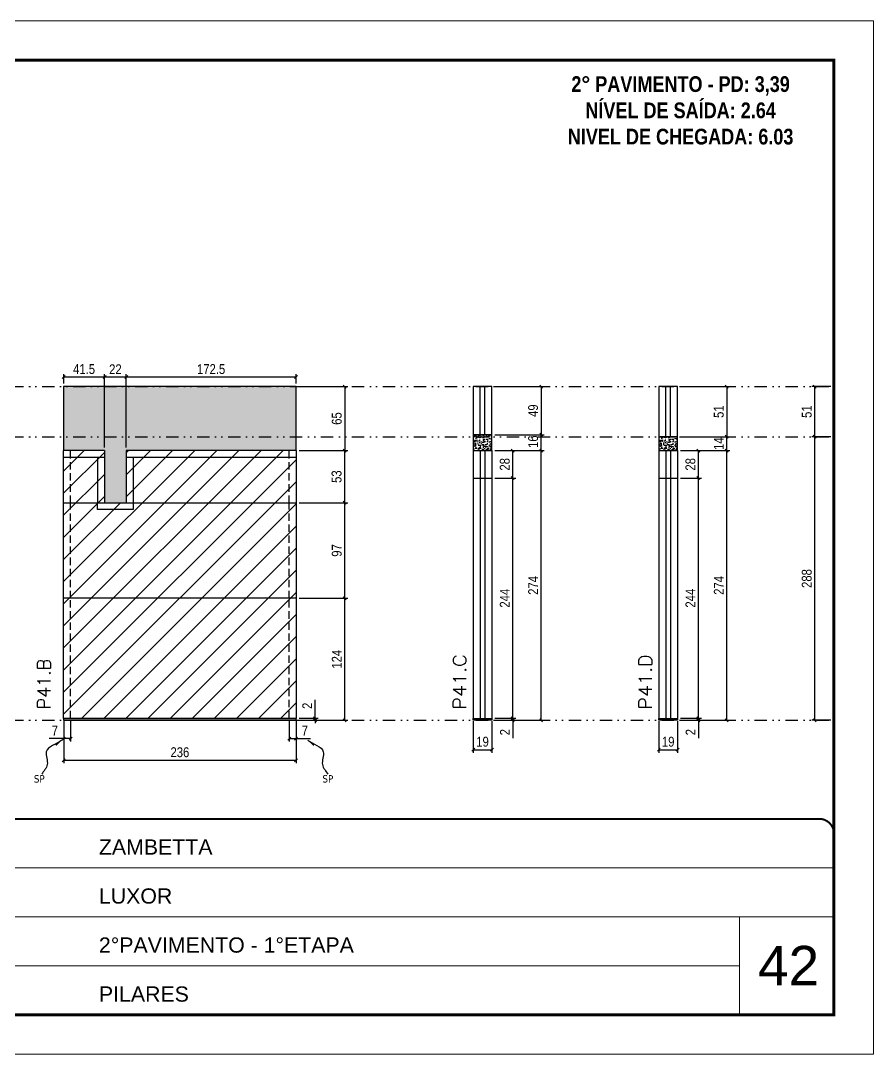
# Model space of a CAD drawing. Extents: x 14400 to 24104, y -21631 to 6985.
# Drawn here: x 16618 to 17483, y -5551 to -4501 of the extents above; entities that cross this region are included whole.
import ezdxf

# ---------------------------------------------------------------- set-up
doc = ezdxf.new("R2010")
doc.units = 0
for name, pattern in [('CONTINUO', [0]), ('DASHED', [0.75, 0.5, -0.25]), ('DIVIDE2', [0.625, 0.25, -0.125, 0, -0.125, 0, -0.125]), ('HIDDEN', [0.375, 0.25, -0.125])]:
    doc.linetypes.add(name, pattern=pattern)
for name, color, linetype, lineweight in [('CARIMBO', 255, 'Continuous', 9), ('Folhas', 255, 'Continuous', 9), ('Hachura', 251, 'Continuous', 9), ('SARRAFO DE PRESSAO', 251, 'DASHED', 9), ('Texto Seção', 7, 'Continuous', 15)]:
    doc.layers.add(name, color=color, linetype=linetype, lineweight=lineweight)
for name, color, linetype in [('COTA', 241, 'Continuous'), ('NOMENCLATURA', 7, 'Continuous'), ('Nível', 160, 'Continuous'), ('Painéis', 200, 'Continuous'), ('SARR_2.2x7', 40, 'Continuous'), ('texto', 7, 'Continuous')]:
    doc.layers.add(name, color=color, linetype=linetype)
doc.styles.add('ARIAL', font='arial.ttf')
doc.styles.add('COTA TECNICA', font='techl___.ttf', dxfattribs={"height": 10})
doc.styles.add('COTA TECNICA-50', font='techl___.ttf', dxfattribs={"height": 10})
doc.styles.add('REGUA-120', font='ROMANS.shx', dxfattribs={"height": 15})
doc.styles.add('ROMANC', font='techb___.ttf', dxfattribs={"height": 2.5})
doc.styles.get("Standard").update_dxf_attribs({"font": 'arial.ttf'})
doc.dimstyles.new('COTA PAINEL-50', dxfattribs={"dimtxt": 10, "dimasz": 3, "dimexe": 3, "dimexo": 3, "dimgap": 3, "dimtad": 1, "dimdec": 1, "dimzin": 12, "dimdsep": 46, "dimtxsty": 'COTA TECNICA-50', "dimblk1": 'OBLIQUE', "dimblk2": 'OBLIQUE', "dimsah": 1, "dimcen": 0.9, "dimclrd": 4, "dimclre": 4, "dimclrt": 240, "dimadec": 1, "dimazin": 3, "dimtfac": 1, "dimtdec": 1, "dimtmove": 0, "dimatfit": 3, "dimfxl": 1, "dimtolj": 1, "dimtzin": 12, "dimarcsym": 0})
doc.dimstyles.new('PAINEL', dxfattribs={"dimtxt": 10, "dimasz": 3, "dimexe": 3, "dimexo": 3, "dimgap": 3, "dimtad": 1, "dimdec": 1, "dimzin": 12, "dimdsep": 46, "dimtxsty": 'COTA TECNICA', "dimblk1": 'OBLIQUE', "dimblk2": 'OBLIQUE', "dimsah": 1, "dimcen": 0.9, "dimclrd": 4, "dimclre": 4, "dimclrt": 240, "dimadec": 1, "dimazin": 3, "dimtfac": 1, "dimtdec": 1, "dimtmove": 0, "dimatfit": 3, "dimfxl": 1, "dimtolj": 1, "dimtzin": 12, "dimarcsym": 0})
doc.dimstyles.get("Standard").update_dxf_attribs({"dimtxt": 0.18, "dimasz": 0.18, "dimexe": 0.18, "dimexo": 0.0625, "dimgap": 0.09, "dimtad": 0, "dimtih": 1, "dimtoh": 1, "dimdec": 4, "dimzin": 0, "dimdsep": 46, "dimtxsty": 'Standard', "dimcen": 0.09, "dimadec": 0, "dimazin": 0, "dimtfac": 1, "dimtdec": 4, "dimtofl": 0, "dimtmove": 0, "dimatfit": 3, "dimfxl": 1, "dimtolj": 1, "dimtzin": 0, "dimarcsym": 0})

# ---------------------------------------------------------------- blocks, each defined once
blk = doc.blocks.new('9999999999')
at = {"color": 30, "linetype": 'CONTINUO'}
for p, q in [((98564.6, 34379.6), (99584, 34379.6)), ((98564.6, 34329.8), (99488, 34329.8)), ((99584, 34329.8), (99488, 34329.8)), ((99488, 34329.8), (99488, 34230.2)), ((98564.6, 34280), (99488, 34280))]:
    blk.add_line(p, q, dxfattribs=at)
at = {"color": 30, "linetype": 'CONTINUO', "const_width": 2}
blk.add_lwpolyline([(99584, 34230.2), (99584, 34414.4, 0.414214), (99569, 34429.4), (98229, 34429.4, 0.414214), (98214, 34414.4), (98214, 34245.2, 0.414214), (98229, 34230.2), (99584, 34230.2)], format="xyb", dxfattribs=at)
at = {"layer": 'Folhas'}
blk.add_lwpolyline([(98139, 34190.2), (99624, 34190.2), (99624, 35240.2), (98139, 35240.2)], close=True, dxfattribs=at)
at = {"layer": 'Folhas', "color": 30, "const_width": 3}
blk.add_lwpolyline([(98214, 34230.2), (99584, 34230.2), (99584, 35200.2), (98214, 35200.2)], close=True, dxfattribs=at)
at = {"color": 7, "linetype": 'Continuous', "ltscale": 5, "style": 'ARIAL'}
for s, height, p in [('ZAMBETTA', 15.48, (98837.7, 34393.1)), ('LUXOR', 15.48, (98837.7, 34343.3)), ('2°PAVIMENTO - 1°ETAPA', 15.483, (98837.7, 34293.5)), ('PILARES', 15.48, (98837.7, 34243.7))]:
    blk.add_text(s, height=height, dxfattribs=at).set_placement(p)
blk = doc.blocks.new('_Oblique')
at = {"color": 0, "linetype": 'ByBlock', "lineweight": -2}
blk.add_line((-0.5, -0.5), (0.5, 0.5), dxfattribs=at)
blk = doc.blocks.new('*D1634')
at = {"layer": 'COTA', "color": 4, "lineweight": -2, "transparency": 16777216}
for p, q in [((17440.5, -4923.7), (17421, -4923.7)), ((17424, -5211.7), (17424, -4923.7)), ((17440.5, -5211.7), (17421, -5211.7))]:
    blk.add_line(p, q, dxfattribs=at)
at = {"layer": 'Defpoints', "color": 0, "transparency": 16777216}
for p in [(17424, -4923.7), (17443.5, -4923.7), (17443.5, -5211.7)]:
    blk.add_point(p, dxfattribs=at)
at = {"layer": 'COTA', "color": 4, "lineweight": -2, "transparency": 16777216, "xscale": 3, "yscale": 3, "zscale": 3}
for p, rotation in [((17424, -4923.7), 90), ((17424, -5211.7), 270)]:
    blk.add_blockref('_Oblique', p, dxfattribs=dict(at, rotation=rotation))
at = {"layer": 'COTA', "color": 240, "transparency": 16777216, "insert": (17415.9, -5067.7), "char_height": 10, "attachment_point": 5, "rotation": 90, "style": 'COTA TECNICA'}
blk.add_mtext('\\A1;288', dxfattribs=at)
blk = doc.blocks.new('*D1606')
at = {"layer": 'COTA', "color": 4, "lineweight": -2, "transparency": 16777216}
for p, q in [((17265.7, -5212.7), (17265.7, -5244.6)), ((17284.7, -5212.7), (17284.7, -5244.6)), ((17265.7, -5241.6), (17284.7, -5241.6))]:
    blk.add_line(p, q, dxfattribs=at)
at = {"layer": 'Defpoints', "color": 0, "transparency": 16777216}
for p in [(17265.7, -5209.7), (17284.7, -5209.7), (17284.7, -5241.6)]:
    blk.add_point(p, dxfattribs=at)
at = {"layer": 'COTA', "color": 4, "lineweight": -2, "transparency": 16777216, "xscale": 3, "yscale": 3, "zscale": 3, "rotation": 180}
blk.add_blockref('_Oblique', (17265.7, -5241.6), dxfattribs=at)
at = {"layer": 'COTA', "color": 4, "lineweight": -2, "transparency": 16777216, "xscale": 3, "yscale": 3, "zscale": 3}
blk.add_blockref('_Oblique', (17284.7, -5241.6), dxfattribs=at)
at = {"layer": 'COTA', "color": 240, "transparency": 16777216, "insert": (17275.2, -5233.5), "char_height": 10, "attachment_point": 5, "style": 'COTA TECNICA'}
blk.add_mtext('\\A1;19', dxfattribs=at)
blk = doc.blocks.new('*D1607')
at = {"layer": 'COTA', "color": 4, "lineweight": -2, "transparency": 16777216}
for p, q in [((17305.9, -5209.7), (17305.9, -5206.7)), ((17287.7, -5209.7), (17308.9, -5209.7)), ((17287.7, -5211.7), (17308.9, -5211.7)), ((17305.9, -5209.7), (17305.9, -5211.7)), ((17305.9, -5211.7), (17305.9, -5229.9))]:
    blk.add_line(p, q, dxfattribs=at)
at = {"layer": 'Defpoints', "color": 0, "transparency": 16777216}
for p in [(17284.7, -5209.7), (17284.7, -5211.7), (17305.9, -5209.7)]:
    blk.add_point(p, dxfattribs=at)
at = {"layer": 'COTA', "color": 4, "lineweight": -2, "transparency": 16777216, "xscale": 3, "yscale": 3, "zscale": 3}
for p, rotation in [((17305.9, -5209.7), 270), ((17305.9, -5211.7), 90)]:
    blk.add_blockref('_Oblique', p, dxfattribs=dict(at, rotation=rotation))
at = {"layer": 'COTA', "color": 240, "transparency": 16777216, "insert": (17297.9, -5223.8), "char_height": 10, "attachment_point": 5, "rotation": 90, "style": 'COTA TECNICA-50'}
blk.add_mtext('\\A1;2', dxfattribs=at)
blk = doc.blocks.new('*D1608')
at = {"layer": 'COTA', "color": 4, "lineweight": -2, "transparency": 16777216}
for p, q in [((17287.7, -4937.7), (17337.7, -4937.7)), ((17334.7, -5211.7), (17334.7, -4937.7)), ((17287.7, -5211.7), (17337.7, -5211.7))]:
    blk.add_line(p, q, dxfattribs=at)
at = {"layer": 'Defpoints', "color": 0, "transparency": 16777216}
for p in [(17284.7, -4937.7), (17334.7, -4937.7), (17284.7, -5211.7)]:
    blk.add_point(p, dxfattribs=at)
at = {"layer": 'COTA', "color": 4, "lineweight": -2, "transparency": 16777216, "xscale": 3, "yscale": 3, "zscale": 3}
for p, rotation in [((17334.7, -4937.7), 90), ((17334.7, -5211.7), 270)]:
    blk.add_blockref('_Oblique', p, dxfattribs=dict(at, rotation=rotation))
at = {"layer": 'COTA', "color": 240, "transparency": 16777216, "insert": (17326.6, -5074.7), "char_height": 10, "attachment_point": 5, "rotation": 90, "style": 'COTA TECNICA-50'}
blk.add_mtext('\\A1;274', dxfattribs=at)
blk = doc.blocks.new('*D1622')
at = {"layer": 'COTA', "color": 4, "lineweight": -2, "transparency": 16777216}
for p, q in [((17287.7, -4923.7), (17337.7, -4923.7)), ((17334.7, -4937.7), (17334.7, -4923.7)), ((17287.7, -4937.7), (17337.7, -4937.7))]:
    blk.add_line(p, q, dxfattribs=at)
at = {"layer": 'Defpoints', "color": 0, "transparency": 16777216}
for p in [(17284.7, -4923.7), (17334.7, -4923.7), (17284.7, -4937.7)]:
    blk.add_point(p, dxfattribs=at)
at = {"layer": 'COTA', "color": 4, "lineweight": -2, "transparency": 16777216, "xscale": 3, "yscale": 3, "zscale": 3}
for p, rotation in [((17334.7, -4923.7), 90), ((17334.7, -4937.7), 270)]:
    blk.add_blockref('_Oblique', p, dxfattribs=dict(at, rotation=rotation))
at = {"layer": 'COTA', "color": 240, "transparency": 16777216, "insert": (17326.6, -4930.7), "char_height": 10, "attachment_point": 5, "rotation": 90, "style": 'COTA TECNICA'}
blk.add_mtext('\\A1;14', dxfattribs=at)
blk = doc.blocks.new('*D1623')
at = {"layer": 'COTA', "color": 4, "lineweight": -2, "transparency": 16777216}
for p, q in [((17287.7, -4965.7), (17308.9, -4965.7)), ((17305.9, -5209.7), (17305.9, -4965.7)), ((17287.7, -5209.7), (17308.9, -5209.7))]:
    blk.add_line(p, q, dxfattribs=at)
at = {"layer": 'Defpoints', "color": 0, "transparency": 16777216}
for p in [(17284.7, -4965.7), (17305.9, -4965.7), (17284.7, -5209.7)]:
    blk.add_point(p, dxfattribs=at)
at = {"layer": 'COTA', "color": 4, "lineweight": -2, "transparency": 16777216, "xscale": 3, "yscale": 3, "zscale": 3}
for p, rotation in [((17305.9, -4965.7), 90), ((17305.9, -5209.7), 270)]:
    blk.add_blockref('_Oblique', p, dxfattribs=dict(at, rotation=rotation))
at = {"layer": 'COTA', "color": 240, "transparency": 16777216, "insert": (17297.8, -5087.7), "char_height": 10, "attachment_point": 5, "rotation": 90, "style": 'COTA TECNICA'}
blk.add_mtext('\\A1;244', dxfattribs=at)
blk = doc.blocks.new('*D2132')
at = {"layer": 'COTA', "color": 4, "lineweight": -2, "transparency": 16777216}
for p, q in [((17287.7, -4872.7), (17337.7, -4872.7)), ((17334.7, -4872.7), (17334.7, -4923.7)), ((17287.7, -4923.7), (17337.7, -4923.7))]:
    blk.add_line(p, q, dxfattribs=at)
at = {"layer": 'Defpoints', "color": 0, "transparency": 16777216}
for p in [(17284.7, -4872.7), (17284.7, -4923.7), (17334.7, -4923.7)]:
    blk.add_point(p, dxfattribs=at)
at = {"layer": 'COTA', "color": 4, "lineweight": -2, "transparency": 16777216, "xscale": 3, "yscale": 3, "zscale": 3}
for p, rotation in [((17334.7, -4872.7), 90), ((17334.7, -4923.7), 270)]:
    blk.add_blockref('_Oblique', p, dxfattribs=dict(at, rotation=rotation))
at = {"layer": 'COTA', "color": 240, "transparency": 16777216, "insert": (17326.6, -4898.2), "char_height": 10, "attachment_point": 5, "rotation": 90, "style": 'COTA TECNICA'}
blk.add_mtext('\\A1;51', dxfattribs=at)
blk = doc.blocks.new('*D2133')
at = {"layer": 'COTA', "color": 4, "lineweight": -2, "transparency": 16777216}
for p, q in [((17287.7, -4937.7), (17308.9, -4937.7)), ((17305.9, -4965.7), (17305.9, -4937.7)), ((17287.7, -4965.7), (17308.9, -4965.7))]:
    blk.add_line(p, q, dxfattribs=at)
at = {"layer": 'Defpoints', "color": 0, "transparency": 16777216}
for p in [(17284.7, -4937.7), (17305.9, -4937.7), (17284.7, -4965.7)]:
    blk.add_point(p, dxfattribs=at)
at = {"layer": 'COTA', "color": 4, "lineweight": -2, "transparency": 16777216, "xscale": 3, "yscale": 3, "zscale": 3}
for p, rotation in [((17305.9, -4937.7), 90), ((17305.9, -4965.7), 270)]:
    blk.add_blockref('_Oblique', p, dxfattribs=dict(at, rotation=rotation))
at = {"layer": 'COTA', "color": 240, "transparency": 16777216, "insert": (17297.8, -4951.7), "char_height": 10, "attachment_point": 5, "rotation": 90, "style": 'COTA TECNICA'}
blk.add_mtext('\\A1;28', dxfattribs=at)
blk = doc.blocks.new('*D2134')
at = {"layer": 'COTA', "color": 4, "lineweight": -2, "transparency": 16777216}
for p, q in [((17440.5, -4872.7), (17421, -4872.7)), ((17424, -4923.7), (17424, -4872.7)), ((17440.5, -4923.7), (17421, -4923.7))]:
    blk.add_line(p, q, dxfattribs=at)
at = {"layer": 'Defpoints', "color": 0, "transparency": 16777216}
for p in [(17424, -4872.7), (17443.5, -4872.7), (17443.5, -4923.7)]:
    blk.add_point(p, dxfattribs=at)
at = {"layer": 'COTA', "color": 4, "lineweight": -2, "transparency": 16777216, "xscale": 3, "yscale": 3, "zscale": 3}
for p, rotation in [((17424, -4872.7), 90), ((17424, -4923.7), 270)]:
    blk.add_blockref('_Oblique', p, dxfattribs=dict(at, rotation=rotation))
at = {"layer": 'COTA', "color": 240, "transparency": 16777216, "insert": (17415.9, -4898.2), "char_height": 10, "attachment_point": 5, "rotation": 90, "style": 'COTA TECNICA'}
blk.add_mtext('\\A1;51', dxfattribs=at)
blk = doc.blocks.new('*D2215')
at = {"layer": 'COTA', "color": 4, "lineweight": -2, "transparency": 16777216}
for p, q in [((16661.4, -5212.7), (16661.4, -5255.4)), ((16897.4, -5212.7), (16897.4, -5255.4)), ((16897.4, -5252.4), (16661.4, -5252.4))]:
    blk.add_line(p, q, dxfattribs=at)
at = {"layer": 'Defpoints', "color": 0, "transparency": 16777216}
for p in [(16661.4, -5209.7), (16897.4, -5209.7), (16661.4, -5252.4)]:
    blk.add_point(p, dxfattribs=at)
at = {"layer": 'COTA', "color": 4, "lineweight": -2, "transparency": 16777216, "xscale": 3, "yscale": 3, "zscale": 3, "rotation": 180}
blk.add_blockref('_Oblique', (16661.4, -5252.4), dxfattribs=at)
at = {"layer": 'COTA', "color": 4, "lineweight": -2, "transparency": 16777216, "xscale": 3, "yscale": 3, "zscale": 3}
blk.add_blockref('_Oblique', (16897.4, -5252.4), dxfattribs=at)
at = {"layer": 'COTA', "color": 240, "transparency": 16777216, "insert": (16779.4, -5244.2), "char_height": 10, "attachment_point": 5, "style": 'COTA TECNICA'}
blk.add_mtext('\\A1;236', dxfattribs=at)
blk = doc.blocks.new('*D2216')
at = {"layer": 'COTA', "color": 4, "lineweight": -2, "transparency": 16777216}
for p, q in [((16890.4, -5212.7), (16890.4, -5233.3)), ((16897.4, -5214.7), (16897.4, -5233.3)), ((16890.4, -5230.3), (16897.4, -5230.3)), ((16897.4, -5230.3), (16912.1, -5230.3))]:
    blk.add_line(p, q, dxfattribs=at)
at = {"layer": 'Defpoints', "color": 0, "transparency": 16777216}
for p in [(16890.4, -5209.7), (16897.4, -5211.7), (16897.4, -5230.3)]:
    blk.add_point(p, dxfattribs=at)
at = {"layer": 'COTA', "color": 4, "lineweight": -2, "transparency": 16777216, "xscale": 3, "yscale": 3, "zscale": 3, "rotation": 180}
blk.add_blockref('_Oblique', (16890.4, -5230.3), dxfattribs=at)
at = {"layer": 'COTA', "color": 4, "lineweight": -2, "transparency": 16777216, "xscale": 3, "yscale": 3, "zscale": 3}
blk.add_blockref('_Oblique', (16897.4, -5230.3), dxfattribs=at)
at = {"layer": 'COTA', "color": 240, "transparency": 16777216, "insert": (16906.3, -5222.2), "char_height": 10, "attachment_point": 5, "style": 'COTA TECNICA-50'}
blk.add_mtext('\\A1;7', dxfattribs=at)
blk = doc.blocks.new('*D2217')
at = {"layer": 'COTA', "color": 4, "lineweight": -2, "transparency": 16777216}
for p, q in [((16661.4, -5214.7), (16661.4, -5233.3)), ((16668.4, -5212.7), (16668.4, -5233.3)), ((16661.4, -5230.3), (16646.7, -5230.3)), ((16668.4, -5230.3), (16661.4, -5230.3))]:
    blk.add_line(p, q, dxfattribs=at)
at = {"layer": 'Defpoints', "color": 0, "transparency": 16777216}
for p in [(16661.4, -5211.7), (16668.4, -5209.7), (16661.4, -5230.3)]:
    blk.add_point(p, dxfattribs=at)
at = {"layer": 'COTA', "color": 4, "lineweight": -2, "transparency": 16777216, "xscale": 3, "yscale": 3, "zscale": 3, "rotation": 180}
blk.add_blockref('_Oblique', (16661.4, -5230.3), dxfattribs=at)
at = {"layer": 'COTA', "color": 4, "lineweight": -2, "transparency": 16777216, "xscale": 3, "yscale": 3, "zscale": 3}
blk.add_blockref('_Oblique', (16668.4, -5230.3), dxfattribs=at)
at = {"layer": 'COTA', "color": 240, "transparency": 16777216, "insert": (16652.5, -5222.2), "char_height": 10, "attachment_point": 5, "style": 'COTA TECNICA-50'}
blk.add_mtext('\\A1;7', dxfattribs=at)
blk = doc.blocks.new('*D2219')
at = {"layer": 'COTA', "color": 4, "linetype": 'ByBlock', "lineweight": -2, "transparency": 16777216}
for p, q in [((16900.4, -5087.7), (16949.8, -5087.7)), ((16946.8, -5211.7), (16946.8, -5087.7)), ((16900.4, -5211.7), (16949.8, -5211.7))]:
    blk.add_line(p, q, dxfattribs=at)
at = {"layer": 'Defpoints', "color": 0, "linetype": 'ByBlock', "transparency": 16777216}
for p in [(16897.4, -5087.7), (16946.8, -5087.7), (16897.4, -5211.7)]:
    blk.add_point(p, dxfattribs=at)
at = {"layer": 'COTA', "color": 4, "linetype": 'ByBlock', "lineweight": -2, "transparency": 16777216, "xscale": 3, "yscale": 3, "zscale": 3}
for p, rotation in [((16946.8, -5087.7), 90), ((16946.8, -5211.7), 270)]:
    blk.add_blockref('_Oblique', p, dxfattribs=dict(at, rotation=rotation))
at = {"layer": 'COTA', "color": 240, "linetype": 'ByBlock', "transparency": 16777216, "insert": (16938.7, -5149.7), "char_height": 10, "attachment_point": 5, "rotation": 90, "style": 'COTA TECNICA'}
blk.add_mtext('\\A1;124', dxfattribs=at)
blk = doc.blocks.new('*D2218')
at = {"layer": 'COTA', "color": 4, "lineweight": -2, "transparency": 16777216}
for p, q in [((16916.7, -5209.7), (16916.7, -5190.9)), ((16900.4, -5209.7), (16919.7, -5209.7)), ((16900.4, -5211.7), (16919.7, -5211.7)), ((16916.7, -5211.7), (16916.7, -5209.7)), ((16916.7, -5211.7), (16916.7, -5214.7))]:
    blk.add_line(p, q, dxfattribs=at)
at = {"layer": 'Defpoints', "color": 0, "transparency": 16777216}
for p in [(16897.4, -5209.7), (16897.4, -5211.7), (16916.7, -5211.7)]:
    blk.add_point(p, dxfattribs=at)
at = {"layer": 'COTA', "color": 4, "lineweight": -2, "transparency": 16777216, "xscale": 3, "yscale": 3, "zscale": 3}
for p, rotation in [((16916.7, -5209.7), 270), ((16916.7, -5211.7), 90)]:
    blk.add_blockref('_Oblique', p, dxfattribs=dict(at, rotation=rotation))
at = {"layer": 'COTA', "color": 240, "transparency": 16777216, "insert": (16908.7, -5197), "char_height": 10, "attachment_point": 5, "rotation": 90, "style": 'COTA TECNICA-50'}
blk.add_mtext('\\A1;2', dxfattribs=at)
blk = doc.blocks.new('*D2220')
at = {"layer": 'COTA', "color": 4, "linetype": 'ByBlock', "lineweight": -2, "transparency": 16777216}
for p, q in [((16900.4, -5087.7), (16949.8, -5087.7)), ((16946.8, -5211.7), (16946.8, -5087.7)), ((16900.4, -5211.7), (16949.8, -5211.7))]:
    blk.add_line(p, q, dxfattribs=at)
at = {"layer": 'Defpoints', "color": 0, "linetype": 'ByBlock', "transparency": 16777216}
for p in [(16897.4, -5087.7), (16946.8, -5087.7), (16897.4, -5211.7)]:
    blk.add_point(p, dxfattribs=at)
at = {"layer": 'COTA', "color": 4, "linetype": 'ByBlock', "lineweight": -2, "transparency": 16777216, "xscale": 3, "yscale": 3, "zscale": 3}
for p, rotation in [((16946.8, -5087.7), 90), ((16946.8, -5211.7), 270)]:
    blk.add_blockref('_Oblique', p, dxfattribs=dict(at, rotation=rotation))
at = {"layer": 'COTA', "color": 240, "linetype": 'ByBlock', "transparency": 16777216, "insert": (16938.7, -5149.7), "char_height": 10, "attachment_point": 5, "rotation": 90, "style": 'COTA TECNICA'}
blk.add_mtext('\\A1;124', dxfattribs=at)
blk = doc.blocks.new('*D2221')
at = {"layer": 'COTA', "color": 4, "lineweight": -2, "transparency": 16777216}
for p, q in [((16900.4, -4990.7), (16949.8, -4990.7)), ((16946.8, -5087.7), (16946.8, -4990.7)), ((16900.4, -5087.7), (16949.8, -5087.7))]:
    blk.add_line(p, q, dxfattribs=at)
at = {"layer": 'Defpoints', "color": 0, "transparency": 16777216}
for p in [(16897.4, -4990.7), (16946.8, -4990.7), (16897.4, -5087.7)]:
    blk.add_point(p, dxfattribs=at)
at = {"layer": 'COTA', "color": 4, "lineweight": -2, "transparency": 16777216, "xscale": 3, "yscale": 3, "zscale": 3}
for p, rotation in [((16946.8, -4990.7), 90), ((16946.8, -5087.7), 270)]:
    blk.add_blockref('_Oblique', p, dxfattribs=dict(at, rotation=rotation))
at = {"layer": 'COTA', "color": 240, "transparency": 16777216, "insert": (16938.7, -5039.2), "char_height": 10, "attachment_point": 5, "rotation": 90, "style": 'COTA TECNICA'}
blk.add_mtext('\\A1;97', dxfattribs=at)
blk = doc.blocks.new('*D2222')
at = {"layer": 'COTA', "color": 4, "lineweight": -2, "transparency": 16777216}
for p, q in [((16724.9, -4934.7), (16724.9, -4860.1)), ((16897.4, -4869.7), (16897.4, -4860.1)), ((16897.4, -4863.1), (16724.9, -4863.1))]:
    blk.add_line(p, q, dxfattribs=at)
at = {"layer": 'Defpoints', "color": 0, "transparency": 16777216}
for p in [(16724.9, -4863.1), (16897.4, -4872.7), (16724.9, -4937.7)]:
    blk.add_point(p, dxfattribs=at)
at = {"layer": 'COTA', "color": 4, "lineweight": -2, "transparency": 16777216, "xscale": 3, "yscale": 3, "zscale": 3, "rotation": 180}
blk.add_blockref('_Oblique', (16724.9, -4863.1), dxfattribs=at)
at = {"layer": 'COTA', "color": 4, "lineweight": -2, "transparency": 16777216, "xscale": 3, "yscale": 3, "zscale": 3}
blk.add_blockref('_Oblique', (16897.4, -4863.1), dxfattribs=at)
at = {"layer": 'COTA', "color": 240, "transparency": 16777216, "insert": (16811.1, -4855), "char_height": 10, "attachment_point": 5, "style": 'COTA TECNICA'}
blk.add_mtext('\\A1;172.5', dxfattribs=at)
blk = doc.blocks.new('*D2223')
at = {"layer": 'COTA', "color": 4, "lineweight": -2, "transparency": 16777216}
for p, q in [((16702.9, -4934.7), (16702.9, -4860.1)), ((16724.9, -4934.7), (16724.9, -4860.1)), ((16724.9, -4863.1), (16702.9, -4863.1))]:
    blk.add_line(p, q, dxfattribs=at)
at = {"layer": 'Defpoints', "color": 0, "transparency": 16777216}
for p in [(16702.9, -4863.1), (16702.9, -4937.7), (16724.9, -4937.7)]:
    blk.add_point(p, dxfattribs=at)
at = {"layer": 'COTA', "color": 4, "lineweight": -2, "transparency": 16777216, "xscale": 3, "yscale": 3, "zscale": 3, "rotation": 180}
blk.add_blockref('_Oblique', (16702.9, -4863.1), dxfattribs=at)
at = {"layer": 'COTA', "color": 4, "lineweight": -2, "transparency": 16777216, "xscale": 3, "yscale": 3, "zscale": 3}
blk.add_blockref('_Oblique', (16724.9, -4863.1), dxfattribs=at)
at = {"layer": 'COTA', "color": 240, "transparency": 16777216, "insert": (16713.9, -4855.1), "char_height": 10, "attachment_point": 5, "style": 'COTA TECNICA'}
blk.add_mtext('\\A1;22', dxfattribs=at)
blk = doc.blocks.new('*D2224')
at = {"layer": 'COTA', "color": 4, "lineweight": -2, "transparency": 16777216}
for p, q in [((16661.4, -4869.7), (16661.4, -4860.1)), ((16702.9, -4934.7), (16702.9, -4860.1)), ((16702.9, -4863.1), (16661.4, -4863.1))]:
    blk.add_line(p, q, dxfattribs=at)
at = {"layer": 'Defpoints', "color": 0, "transparency": 16777216}
for p in [(16661.4, -4863.1), (16661.4, -4872.7), (16702.9, -4937.7)]:
    blk.add_point(p, dxfattribs=at)
at = {"layer": 'COTA', "color": 4, "lineweight": -2, "transparency": 16777216, "xscale": 3, "yscale": 3, "zscale": 3, "rotation": 180}
blk.add_blockref('_Oblique', (16661.4, -4863.1), dxfattribs=at)
at = {"layer": 'COTA', "color": 4, "lineweight": -2, "transparency": 16777216, "xscale": 3, "yscale": 3, "zscale": 3}
blk.add_blockref('_Oblique', (16702.9, -4863.1), dxfattribs=at)
at = {"layer": 'COTA', "color": 240, "transparency": 16777216, "insert": (16682.1, -4855), "char_height": 10, "attachment_point": 5, "style": 'COTA TECNICA'}
blk.add_mtext('\\A1;41.5', dxfattribs=at)
blk = doc.blocks.new('*D2225')
at = {"layer": 'COTA', "color": 4, "lineweight": -2, "transparency": 16777216}
for p, q in [((16900.4, -4937.7), (16949.8, -4937.7)), ((16946.8, -4990.7), (16946.8, -4937.7)), ((16900.4, -4990.7), (16949.8, -4990.7))]:
    blk.add_line(p, q, dxfattribs=at)
at = {"layer": 'Defpoints', "color": 0, "transparency": 16777216}
for p in [(16897.4, -4937.7), (16946.8, -4937.7), (16897.4, -4990.7)]:
    blk.add_point(p, dxfattribs=at)
at = {"layer": 'COTA', "color": 4, "lineweight": -2, "transparency": 16777216, "xscale": 3, "yscale": 3, "zscale": 3}
for p, rotation in [((16946.8, -4937.7), 90), ((16946.8, -4990.7), 270)]:
    blk.add_blockref('_Oblique', p, dxfattribs=dict(at, rotation=rotation))
at = {"layer": 'COTA', "color": 240, "transparency": 16777216, "insert": (16938.5, -4964.2), "char_height": 10, "attachment_point": 5, "rotation": 90, "style": 'COTA TECNICA'}
blk.add_mtext('\\A1;53', dxfattribs=at)
blk = doc.blocks.new('*D2226')
at = {"layer": 'COTA', "color": 4, "lineweight": -2, "transparency": 16777216}
for p, q in [((16900.4, -4872.7), (16949.8, -4872.7)), ((16946.8, -4872.7), (16946.8, -4937.7)), ((16900.4, -4937.7), (16949.8, -4937.7))]:
    blk.add_line(p, q, dxfattribs=at)
at = {"layer": 'Defpoints', "color": 0, "transparency": 16777216}
for p in [(16897.4, -4872.7), (16897.4, -4937.7), (16946.8, -4937.7)]:
    blk.add_point(p, dxfattribs=at)
at = {"layer": 'COTA', "color": 4, "lineweight": -2, "transparency": 16777216, "xscale": 3, "yscale": 3, "zscale": 3}
for p, rotation in [((16946.8, -4872.7), 90), ((16946.8, -4937.7), 270)]:
    blk.add_blockref('_Oblique', p, dxfattribs=dict(at, rotation=rotation))
at = {"layer": 'COTA', "color": 240, "transparency": 16777216, "insert": (16938.7, -4905.2), "char_height": 10, "attachment_point": 5, "rotation": 90, "style": 'COTA TECNICA'}
blk.add_mtext('\\A1;65', dxfattribs=at)
blk = doc.blocks.new('*D2227')
at = {"layer": 'COTA', "color": 4, "lineweight": -2, "transparency": 16777216}
for p, q in [((17077.2, -5212.7), (17077.2, -5244.6)), ((17096.2, -5212.7), (17096.2, -5244.6)), ((17077.2, -5241.6), (17096.2, -5241.6))]:
    blk.add_line(p, q, dxfattribs=at)
at = {"layer": 'Defpoints', "color": 0, "transparency": 16777216}
for p in [(17077.2, -5209.7), (17096.2, -5209.7), (17096.2, -5241.6)]:
    blk.add_point(p, dxfattribs=at)
at = {"layer": 'COTA', "color": 4, "lineweight": -2, "transparency": 16777216, "xscale": 3, "yscale": 3, "zscale": 3, "rotation": 180}
blk.add_blockref('_Oblique', (17077.2, -5241.6), dxfattribs=at)
at = {"layer": 'COTA', "color": 4, "lineweight": -2, "transparency": 16777216, "xscale": 3, "yscale": 3, "zscale": 3}
blk.add_blockref('_Oblique', (17096.2, -5241.6), dxfattribs=at)
at = {"layer": 'COTA', "color": 240, "transparency": 16777216, "insert": (17086.7, -5233.5), "char_height": 10, "attachment_point": 5, "style": 'COTA TECNICA'}
blk.add_mtext('\\A1;19', dxfattribs=at)
blk = doc.blocks.new('*D2228')
at = {"layer": 'COTA', "color": 4, "lineweight": -2, "transparency": 16777216}
for p, q in [((17117.4, -5209.7), (17117.4, -5206.7)), ((17099.2, -5209.7), (17120.4, -5209.7)), ((17099.2, -5211.7), (17120.4, -5211.7)), ((17117.4, -5209.7), (17117.4, -5211.7)), ((17117.4, -5211.7), (17117.4, -5229.9))]:
    blk.add_line(p, q, dxfattribs=at)
at = {"layer": 'Defpoints', "color": 0, "transparency": 16777216}
for p in [(17096.2, -5209.7), (17096.2, -5211.7), (17117.4, -5209.7)]:
    blk.add_point(p, dxfattribs=at)
at = {"layer": 'COTA', "color": 4, "lineweight": -2, "transparency": 16777216, "xscale": 3, "yscale": 3, "zscale": 3}
for p, rotation in [((17117.4, -5209.7), 270), ((17117.4, -5211.7), 90)]:
    blk.add_blockref('_Oblique', p, dxfattribs=dict(at, rotation=rotation))
at = {"layer": 'COTA', "color": 240, "transparency": 16777216, "insert": (17109.4, -5223.8), "char_height": 10, "attachment_point": 5, "rotation": 90, "style": 'COTA TECNICA-50'}
blk.add_mtext('\\A1;2', dxfattribs=at)
blk = doc.blocks.new('*D2229')
at = {"layer": 'COTA', "color": 4, "lineweight": -2, "transparency": 16777216}
for p, q in [((17099.2, -4937.7), (17149.2, -4937.7)), ((17146.2, -5211.7), (17146.2, -4937.7)), ((17099.2, -5211.7), (17149.2, -5211.7))]:
    blk.add_line(p, q, dxfattribs=at)
at = {"layer": 'Defpoints', "color": 0, "transparency": 16777216}
for p in [(17096.2, -4937.7), (17146.2, -4937.7), (17096.2, -5211.7)]:
    blk.add_point(p, dxfattribs=at)
at = {"layer": 'COTA', "color": 4, "lineweight": -2, "transparency": 16777216, "xscale": 3, "yscale": 3, "zscale": 3}
for p, rotation in [((17146.2, -4937.7), 90), ((17146.2, -5211.7), 270)]:
    blk.add_blockref('_Oblique', p, dxfattribs=dict(at, rotation=rotation))
at = {"layer": 'COTA', "color": 240, "transparency": 16777216, "insert": (17138.1, -5074.7), "char_height": 10, "attachment_point": 5, "rotation": 90, "style": 'COTA TECNICA-50'}
blk.add_mtext('\\A1;274', dxfattribs=at)
blk = doc.blocks.new('*D2230')
at = {"layer": 'COTA', "color": 4, "lineweight": -2, "transparency": 16777216}
for p, q in [((17099.2, -4921.7), (17149.2, -4921.7)), ((17146.2, -4937.7), (17146.2, -4921.7)), ((17099.2, -4937.7), (17149.2, -4937.7))]:
    blk.add_line(p, q, dxfattribs=at)
at = {"layer": 'Defpoints', "color": 0, "transparency": 16777216}
for p in [(17096.2, -4921.7), (17146.2, -4921.7), (17096.2, -4937.7)]:
    blk.add_point(p, dxfattribs=at)
at = {"layer": 'COTA', "color": 4, "lineweight": -2, "transparency": 16777216, "xscale": 3, "yscale": 3, "zscale": 3}
for p, rotation in [((17146.2, -4921.7), 90), ((17146.2, -4937.7), 270)]:
    blk.add_blockref('_Oblique', p, dxfattribs=dict(at, rotation=rotation))
at = {"layer": 'COTA', "color": 240, "transparency": 16777216, "insert": (17138.1, -4928.7), "char_height": 10, "attachment_point": 5, "rotation": 90, "style": 'COTA TECNICA'}
blk.add_mtext('\\A1;16', dxfattribs=at)
blk = doc.blocks.new('*D2231')
at = {"layer": 'COTA', "color": 4, "lineweight": -2, "transparency": 16777216}
for p, q in [((17099.2, -4965.7), (17120.4, -4965.7)), ((17117.4, -5209.7), (17117.4, -4965.7)), ((17099.2, -5209.7), (17120.4, -5209.7))]:
    blk.add_line(p, q, dxfattribs=at)
at = {"layer": 'Defpoints', "color": 0, "transparency": 16777216}
for p in [(17096.2, -4965.7), (17117.4, -4965.7), (17096.2, -5209.7)]:
    blk.add_point(p, dxfattribs=at)
at = {"layer": 'COTA', "color": 4, "lineweight": -2, "transparency": 16777216, "xscale": 3, "yscale": 3, "zscale": 3}
for p, rotation in [((17117.4, -4965.7), 90), ((17117.4, -5209.7), 270)]:
    blk.add_blockref('_Oblique', p, dxfattribs=dict(at, rotation=rotation))
at = {"layer": 'COTA', "color": 240, "transparency": 16777216, "insert": (17109.3, -5087.7), "char_height": 10, "attachment_point": 5, "rotation": 90, "style": 'COTA TECNICA'}
blk.add_mtext('\\A1;244', dxfattribs=at)
blk = doc.blocks.new('*D2232')
at = {"layer": 'COTA', "color": 4, "lineweight": -2, "transparency": 16777216}
for p, q in [((17099.2, -4872.7), (17149.2, -4872.7)), ((17146.2, -4872.7), (17146.2, -4921.7)), ((17099.2, -4921.7), (17149.2, -4921.7))]:
    blk.add_line(p, q, dxfattribs=at)
at = {"layer": 'Defpoints', "color": 0, "transparency": 16777216}
for p in [(17096.2, -4872.7), (17096.2, -4921.7), (17146.2, -4921.7)]:
    blk.add_point(p, dxfattribs=at)
at = {"layer": 'COTA', "color": 4, "lineweight": -2, "transparency": 16777216, "xscale": 3, "yscale": 3, "zscale": 3}
for p, rotation in [((17146.2, -4872.7), 90), ((17146.2, -4921.7), 270)]:
    blk.add_blockref('_Oblique', p, dxfattribs=dict(at, rotation=rotation))
at = {"layer": 'COTA', "color": 240, "transparency": 16777216, "insert": (17138.1, -4897.2), "char_height": 10, "attachment_point": 5, "rotation": 90, "style": 'COTA TECNICA'}
blk.add_mtext('\\A1;49', dxfattribs=at)
blk = doc.blocks.new('*D2233')
at = {"layer": 'COTA', "color": 4, "lineweight": -2, "transparency": 16777216}
for p, q in [((17099.2, -4937.7), (17120.4, -4937.7)), ((17117.4, -4965.7), (17117.4, -4937.7)), ((17099.2, -4965.7), (17120.4, -4965.7))]:
    blk.add_line(p, q, dxfattribs=at)
at = {"layer": 'Defpoints', "color": 0, "transparency": 16777216}
for p in [(17096.2, -4937.7), (17117.4, -4937.7), (17096.2, -4965.7)]:
    blk.add_point(p, dxfattribs=at)
at = {"layer": 'COTA', "color": 4, "lineweight": -2, "transparency": 16777216, "xscale": 3, "yscale": 3, "zscale": 3}
for p, rotation in [((17117.4, -4937.7), 90), ((17117.4, -4965.7), 270)]:
    blk.add_blockref('_Oblique', p, dxfattribs=dict(at, rotation=rotation))
at = {"layer": 'COTA', "color": 240, "transparency": 16777216, "insert": (17109.3, -4951.7), "char_height": 10, "attachment_point": 5, "rotation": 90, "style": 'COTA TECNICA'}
blk.add_mtext('\\A1;28', dxfattribs=at)

msp = doc.modelspace()

# ---------------------------------------------------------------- hatches: boundary and pattern name
at = {"layer": 'COTA'}
h = msp.add_hatch(dxfattribs=at)
h.set_pattern_fill('AR-CONC', color=256, scale=0.03)
h.set_pattern_definition([(50, (460.7765, 0), (5.4655401, -0.4781726), [0.5715, -6.2865]), (355, (460.7765, 0), (-1.0573026, 5.7317054), [0.4572, -5.0292175]), (100.451445, (461.232, -0.04), (4.4082374, 5.2535326), [0.4857003, -5.3427073]), (46.1842, (460.7765, 1.524), (8.1323712, -1.2612698), [0.85725, -9.42975]), (96.63556, (461.454, 1.419), (7.122124, 7.4227837), [0.7285507, -8.0140682]), (351.18415, (460.7765, 1.524), (7.122124, 7.4227837), [0.685799, -7.543792]), (21, (461.5385, 1.143), (4.5484317, -3.067956), [0.5715, -6.2865]), (326, (461.5385, 1.143), (1.8540609, 5.525639), [0.4572, -5.0292]), (71.451445, (461.9175, 0.8873), (6.4024926, 2.457683), [0.4857003, -5.3426981]), (37.5, (460.7765, 0), (0.0926581, 2.53665117), [0, -4.96824, 0, -5.1054, 0, -5.04825]), (7.5, (460.7765, 0), (2.00458988, 3.00541724), [0, -2.91084, 0, -4.85394, 0, -1.92405]), (327.5, (459.0772, 0), (4.06771786, -0.17186232), [0, -1.905, 0, -5.9436, 0, -7.8867]), (317.5, (458.3152, 0), (4.44387544, 0.7627947), [0, -2.4765, 0, -3.94716, 0, -5.6007])])
h.paths.add_polyline_path([(16661.39, -4872.74), (16897.39, -4872.74), (16897.39, -4923.74), (16661.39, -4923.74)])
h.paths.add_polyline_path([(16661.39, -4923.74), (16897.39, -4923.74), (16897.39, -4937.74), (16724.89, -4937.74), (16724.89, -4990.74), (16702.89, -4990.74), (16702.89, -4937.74), (16661.39, -4937.74)])
h = msp.add_hatch(dxfattribs=at)
h.set_pattern_fill('AR-CONC', color=256, scale=0.03)
h.set_pattern_definition([(50, (-1665.8637, -9163.601), (5.4655401, -0.4781726), [0.5715, -6.2865]), (355, (-1665.8637, -9163.601), (-1.0573026, 5.7317054), [0.4572, -5.0292175]), (100.451445, (-1665.408, -9163.6407), (4.4082374, 5.2535326), [0.4857003, -5.3427073]), (46.1842, (-1665.864, -9162.077), (8.1323712, -1.2612698), [0.85725, -9.42975]), (96.635558, (-1665.186, -9162.182), (7.122124, 7.4227837), [0.7285507, -8.0140682]), (351.18415, (-1665.864, -9162.077), (7.122124, 7.4227837), [0.685799, -7.543792]), (21, (-1665.1017, -9162.458), (4.5484317, -3.0679559), [0.5715, -6.2865]), (326, (-1665.1017, -9162.458), (1.8540609, 5.525639), [0.4572, -5.0292]), (71.451445, (-1664.7227, -9162.7135), (6.4024926, 2.457683), [0.4857003, -5.3426981]), (37.5, (-1665.8637, -9163.6009), (0.0926581, 2.53665117), [0, -4.96824, 0, -5.1054, 0, -5.04825]), (7.5, (-1665.8637, -9163.6009), (2.00458988, 3.00541724), [0, -2.91084, 0, -4.85394, 0, -1.92405]), (327.5, (-1667.563, -9163.6009), (4.06771786, -0.17186232), [0, -1.905, 0, -5.9436, 0, -7.8867]), (317.5, (-1668.325, -9163.601), (4.44387544, 0.7627947), [0, -2.4765, 0, -3.94716, 0, -5.6007])])
h.paths.add_polyline_path([(17096.19, -4921.74), (17077.19, -4921.74), (17077.19, -4937.74), (17096.19, -4937.74)])
h = msp.add_hatch(dxfattribs=at)
h.set_pattern_fill('AR-CONC', color=256, scale=0.03)
h.set_pattern_definition([(50, (-1477.3633, -9163.601), (5.4655401, -0.4781726), [0.5715, -6.2865]), (355, (-1477.3633, -9163.601), (-1.0573026, 5.7317054), [0.4572, -5.0292175]), (100.451445, (-1476.908, -9163.6407), (4.4082374, 5.2535326), [0.4857003, -5.3427073]), (46.1842, (-1477.3633, -9162.077), (8.1323712, -1.2612698), [0.85725, -9.42975]), (96.635558, (-1476.686, -9162.182), (7.122124, 7.4227837), [0.7285507, -8.0140682]), (351.18415, (-1477.363, -9162.077), (7.122124, 7.4227837), [0.685799, -7.543792]), (21, (-1476.6013, -9162.458), (4.5484317, -3.0679559), [0.5715, -6.2865]), (326, (-1476.6013, -9162.458), (1.8540609, 5.525639), [0.4572, -5.0292]), (71.451445, (-1476.2223, -9162.7135), (6.4024926, 2.457683), [0.4857003, -5.3426981]), (37.5, (-1477.3633, -9163.6009), (0.0926581, 2.53665117), [0, -4.96824, 0, -5.1054, 0, -5.04825]), (7.5, (-1477.3633, -9163.6009), (2.00458988, 3.00541724), [0, -2.91084, 0, -4.85394, 0, -1.92405]), (327.5, (-1479.0626, -9163.6009), (4.06771786, -0.17186232), [0, -1.905, 0, -5.9436, 0, -7.8867]), (317.5, (-1479.8246, -9163.601), (4.44387544, 0.7627947), [0, -2.4765, 0, -3.94716, 0, -5.6007])])
h.paths.add_polyline_path([(17284.69, -4923.74), (17265.69, -4923.74), (17265.69, -4937.74), (17284.69, -4937.74)])
at = {"layer": 'Hachura', "linetype": 'ByBlock'}
h = msp.add_hatch(dxfattribs=at)
h.set_pattern_fill('ANSI31', color=256, scale=5)
h.paths.add_polyline_path([(16702.89, -4937.74), (16661.39, -4937.74), (16661.39, -4990.74), (16702.89, -4990.74)])
h.paths.add_polyline_path([(16897.39, -4937.74), (16724.89, -4937.74), (16724.89, -4990.74), (16897.39, -4990.74)])
h.paths.add_polyline_path([(16897.39, -4990.74), (16724.89, -4990.74), (16661.39, -4990.74), (16661.39, -5087.74), (16897.39, -5087.74)])
h.paths.add_polyline_path([(16897.39, -5087.74), (16661.39, -5087.74), (16661.39, -5209.74), (16897.39, -5209.74)])

# ---------------------------------------------------------------- linework, layer by layer
at = {"layer": 'COTA'}
for p, q in [((16661.39, -4872.74), (16661.39, -4937.74)), ((16897.39, -4872.74), (16661.39, -4872.74)), ((16897.39, -4937.74), (16897.39, -4872.74)), ((16695.89, -4997.74), (16695.89, -4990.74)), ((16731.89, -4990.74), (16731.89, -4997.74))]:
    msp.add_line(p, q, dxfattribs=at)
for points in [[(17077.19, -4937.74), (17096.19, -4937.74), (17096.19, -4921.74), (17077.19, -4921.74)], [(17265.69, -4937.74), (17284.69, -4937.74), (17284.69, -4923.74), (17265.69, -4923.74)]]:
    msp.add_lwpolyline(points, close=True, dxfattribs=at)
at = {"layer": 'Nível', "color": 4, "linetype": 'DIVIDE2', "ltscale": 50}
for p, q in [((16073.47, -4872.74), (17443.47, -4872.74)), ((16073.47, -4923.74), (17443.47, -4923.74)), ((16073.47, -5211.74), (17443.47, -5211.74)), ((16073.47, -5211.74), (17443.47, -5211.74))]:
    msp.add_line(p, q, dxfattribs=at)
at = {"layer": 'Painéis'}
for p, q in [((16661.39, -5209.74), (16661.39, -4937.74)), ((16702.89, -4937.74), (16661.39, -4937.74)), ((16702.89, -4937.74), (16702.89, -4990.74)), ((16897.39, -4937.74), (16724.89, -4937.74)), ((16724.89, -4937.74), (16724.89, -4990.74)), ((16897.39, -4937.74), (16897.39, -5209.74)), ((17077.19, -4937.74), (17077.19, -5209.74)), ((17077.19, -4937.74), (17096.19, -4937.74)), ((17096.19, -4937.74), (17096.19, -5209.74)), ((17265.69, -4937.74), (17265.69, -5209.74)), ((17265.69, -4937.74), (17284.69, -4937.74)), ((17284.69, -4937.74), (17284.69, -5209.74)), ((17077.19, -4965.74), (17096.19, -4965.74)), ((17265.69, -4965.74), (17284.69, -4965.74)), ((16661.39, -4990.74), (16897.39, -4990.74)), ((16897.39, -5087.74), (16661.39, -5087.74)), ((16661.39, -5209.74), (16897.39, -5209.74)), ((17077.19, -5209.74), (17096.19, -5209.74)), ((17077.19, -5211.74), (17077.19, -5209.74)), ((17096.19, -5211.74), (17077.19, -5211.74)), ((17096.19, -5209.74), (17096.19, -5211.74)), ((17265.69, -5209.74), (17284.69, -5209.74)), ((17265.69, -5211.74), (17265.69, -5209.74)), ((17284.69, -5211.74), (17265.69, -5211.74)), ((17284.69, -5209.74), (17284.69, -5211.74))]:
    msp.add_line(p, q, dxfattribs=at)
for points in [[(17077.19, -4921.74), (17096.19, -4921.74), (17096.19, -4872.74), (17077.19, -4872.74)], [(17265.69, -4923.74), (17284.69, -4923.74), (17284.69, -4872.74), (17265.69, -4872.74)], [(16897.39, -5209.74), (16661.39, -5209.74), (16661.39, -5211.74), (16897.39, -5211.74)]]:
    msp.add_lwpolyline(points, close=True, dxfattribs=at)
at = {"layer": 'SARR_2.2x7'}
for p, q in [((17084.19, -4921.74), (17084.19, -4872.74)), ((17089.19, -4921.74), (17089.19, -4872.74)), ((17272.69, -4923.74), (17272.69, -4872.74)), ((17277.69, -4923.74), (17277.69, -4872.74)), ((16702.89, -4944.74), (16661.39, -4944.74)), ((16695.89, -4944.74), (16695.89, -4990.74)), ((16897.39, -4944.74), (16724.89, -4944.74)), ((16731.89, -4944.74), (16731.89, -4990.74)), ((17084.19, -4937.74), (17084.19, -5209.74)), ((17089.19, -4937.74), (17089.19, -5209.74)), ((17272.69, -4937.74), (17272.69, -5209.74)), ((17277.69, -4937.74), (17277.69, -5209.74)), ((16731.89, -4997.74), (16695.89, -4997.74))]:
    msp.add_line(p, q, dxfattribs=at)
at = {"layer": 'SARR_2.2x7', "linetype": 'HIDDEN', "ltscale": 30}
for p, q in [((16668.39, -4990.74), (16668.39, -4937.74)), ((16890.39, -4990.74), (16890.39, -4937.74)), ((16668.39, -5087.74), (16668.39, -4990.74)), ((16890.39, -5087.74), (16890.39, -4990.74)), ((16668.39, -5209.74), (16668.39, -5087.74)), ((16890.39, -5209.74), (16890.39, -5087.74))]:
    msp.add_line(p, q, dxfattribs=at)

# ---------------------------------------------------------------- block references
at = {"layer": 'SARRAFO DE PRESSAO', "color": 6, "linetype": 'ByBlock'}
msp.add_blockref('9999999999', (-82140.51, -39741.23), dxfattribs=at)

# ---------------------------------------------------------------- texts
at = {"layer": 'CARIMBO', "style": 'ARIAL'}
msp.add_text('42', height=40, dxfattribs=at).set_placement((17366.33, -5480.88))
at = {"layer": 'NOMENCLATURA', "color": 2, "insert": (17287.79, -4557.44), "char_height": 16, "attachment_point": 2, "style": 'ROMANC'}
msp.add_mtext_dynamic_manual_height_columns('2° PAVIMENTO - PD: 3,39\\PNÍVEL DE SAÍDA: 2.64\\PNIVEL DE CHEGADA: 6.03', width=432.3511, gutter_width=1, heights=[0], dxfattribs=at)
at = {"layer": 'texto', "color": 0, "char_height": 7.5, "attachment_point": 5}
for insert in [(16636.62, -5271.23), (16929.64, -5271.23)]:
    msp.add_mtext('{\\fTahoma|b0|i0|c0|p34;\\C4;SP}', dxfattribs=dict(at, insert=insert))
at = {"layer": 'Texto Seção', "style": 'REGUA-120', "width": 1.1}
for s, p in [('P41.C', (17069.94, -5200.98)), ('P41.D', (17258.44, -5200.98))]:
    msp.add_text(s, height=13, rotation=90, dxfattribs=at).set_placement(p)
at = {"layer": 'Texto Seção', "insert": (16647.92, -5200.49), "char_height": 13, "width": 285.3299, "attachment_point": 7, "rotation": 90, "style": 'REGUA-120'}
msp.add_mtext('\\pt26;P41.B', dxfattribs=at)

# ---------------------------------------------------------------- dimensions: what is measured, and where the dimension line sits
at = {"layer": 'COTA'}
for base, p1, p2, override, picture, middle in [((16661.39, -4863.08), (16702.89, -4937.74), (16661.39, -4872.74), {"dimtmove": 1}, '*D2224', (16682.14, -4854.97)), ((16702.89, -4863.08), (16724.89, -4937.74), (16702.89, -4937.74), {"dimtmove": 1}, '*D2223', (16713.89, -4855.08)), ((16661.39, -5252.42), (16897.39, -5209.74), (16661.39, -5209.74), {"dimarcsym": 2}, '*D2215', (16779.39, -5244.2))]:
    dim = msp.add_linear_dim(base=base, p1=p1, p2=p2, angle=180, dimstyle='PAINEL', override=override, dxfattribs=at)
    dim.commit()
    dim.dimension.update_dxf_attribs({"geometry": picture, "text_midpoint": middle})
for base, p1, p2, angle, dimstyle, picture, middle in [((16724.89, -4863.08), (16897.39, -4872.74), (16724.89, -4937.74), 180, 'PAINEL', '*D2222', (16811.14, -4854.97)), ((16946.76, -4937.74), (16897.39, -4872.74), (16897.39, -4937.74), 90, 'PAINEL', '*D2226', (16938.65, -4905.24)), ((17146.18, -4921.74), (17096.19, -4872.74), (17096.19, -4921.74), 90, 'PAINEL', '*D2232', (17138.08, -4897.24)), ((17334.68, -4923.74), (17284.69, -4872.74), (17284.69, -4923.74), 90, 'PAINEL', '*D2132', (17326.57, -4898.24)), ((17424.01, -4872.74), (17443.47, -4923.74), (17443.47, -4872.74), 90, 'PAINEL', '*D2134', (17415.9, -4898.24)), ((17424.01, -4923.74), (17443.47, -5211.74), (17443.47, -4923.74), 90, 'PAINEL', '*D1634', (17415.92, -5067.74)), ((16946.76, -4937.74), (16897.39, -4990.74), (16897.39, -4937.74), 90, 'PAINEL', '*D2225', (16938.54, -4964.24)), ((17146.18, -4937.74), (17096.19, -5211.74), (17096.19, -4937.74), 90, 'COTA PAINEL-50', '*D2229', (17138.11, -5074.74)), ((17117.38, -4937.74), (17096.19, -4965.74), (17096.19, -4937.74), 90, 'PAINEL', '*D2233', (17109.29, -4951.74)), ((17334.68, -4937.74), (17284.69, -5211.74), (17284.69, -4937.74), 90, 'COTA PAINEL-50', '*D1608', (17326.61, -5074.74)), ((17305.88, -4937.74), (17284.69, -4965.74), (17284.69, -4937.74), 90, 'PAINEL', '*D2133', (17297.79, -4951.74)), ((17117.38, -4965.74), (17096.19, -5209.74), (17096.19, -4965.74), 90, 'PAINEL', '*D2231', (17109.31, -5087.74)), ((17305.88, -4965.74), (17284.69, -5209.74), (17284.69, -4965.74), 90, 'PAINEL', '*D1623', (17297.81, -5087.74)), ((16946.76, -4990.74), (16897.39, -5087.74), (16897.39, -4990.74), 90, 'PAINEL', '*D2221', (16938.66, -5039.24)), ((16661.39, -5230.25), (16668.39, -5209.74), (16661.39, -5211.74), 180, 'COTA PAINEL-50', '*D2217', (16652.53, -5222.18))]:
    dim = msp.add_linear_dim(base=base, p1=p1, p2=p2, angle=angle, dimstyle=dimstyle, dxfattribs=at)
    dim.commit()
    dim.dimension.update_dxf_attribs({"geometry": picture, "text_midpoint": middle})
for base, p1, p2, dimstyle, picture, middle in [((17146.18, -4921.74), (17096.19, -4937.74), (17096.19, -4921.74), 'PAINEL', '*D2230', (17146.18, -4928.74)), ((17334.68, -4923.74), (17284.69, -4937.74), (17284.69, -4923.74), 'PAINEL', '*D1622', (17334.68, -4930.74)), ((16916.65, -5211.74), (16897.39, -5209.74), (16897.39, -5211.74), 'COTA PAINEL-50', '*D2218', (16916.65, -5196.99)), ((17117.38, -5209.74), (17096.19, -5211.74), (17096.19, -5209.74), 'COTA PAINEL-50', '*D2228', (17117.38, -5223.8)), ((17305.88, -5209.74), (17284.69, -5211.74), (17284.69, -5209.74), 'COTA PAINEL-50', '*D1607', (17305.88, -5223.8))]:
    dim = msp.add_linear_dim(base=base, p1=p1, p2=p2, angle=90, dimstyle=dimstyle, dxfattribs=at)
    dim.commit()
    dim.dimension.update_dxf_attribs({"geometry": picture, "text_midpoint": middle, "dimtype": 160})
at = {"layer": 'COTA', "linetype": 'ByBlock'}
for picture in ['*D2219', '*D2220']:
    dim = msp.add_aligned_dim(p1=(16897.39, -5211.74), p2=(16897.39, -5087.74), distance=-49.37, dimstyle='PAINEL', dxfattribs=at)
    dim.commit()
    dim.dimension.update_dxf_attribs({"geometry": picture, "text_midpoint": (16938.69, -5149.74)})
at = {"layer": 'COTA'}
dim = msp.add_linear_dim(base=(16897.39, -5230.25), p1=(16890.39, -5209.74), p2=(16897.39, -5211.74), dimstyle='COTA PAINEL-50', dxfattribs=at)
dim.commit()
dim.dimension.update_dxf_attribs({"geometry": '*D2216', "text_midpoint": (16906.26, -5222.18)})
for base, p1, p2, picture, middle in [((17096.19, -5241.63), (17077.19, -5209.74), (17096.19, -5209.74), '*D2227', (17086.69, -5233.55)), ((17284.69, -5241.63), (17265.69, -5209.74), (17284.69, -5209.74), '*D1606', (17275.19, -5233.55))]:
    dim = msp.add_linear_dim(base=base, p1=p1, p2=p2, dimstyle='PAINEL', override={"dimarcsym": 2}, dxfattribs=at)
    dim.commit()
    dim.dimension.update_dxf_attribs({"geometry": picture, "text_midpoint": middle})

# ---------------------------------------------------------------- leaders
at = {"layer": 'COTA', "path_type": 1}
for points in [[(16659.56, -5231.92), (16643.78, -5243.76), (16644.7, -5256.76), (16639.15, -5266.54)], [(16909.22, -5231.92), (16925.01, -5243.76), (16924.08, -5256.76), (16929.63, -5266.54)]]:
    msp.add_leader(points, dimstyle='Standard', override={"dimasz": 8}, dxfattribs=at)

doc.saveas('drawing.dxf')
